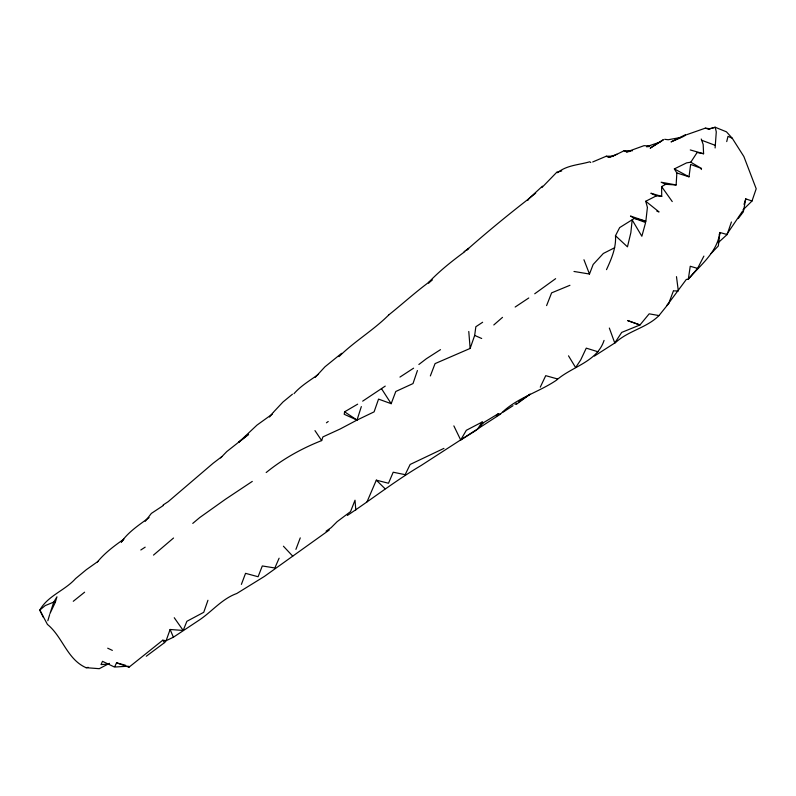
<?xml version="1.0" encoding="UTF-8"?>
<svg xmlns="http://www.w3.org/2000/svg" width="796" height="796" viewBox="0 0 796 796"><rect width="100%" height="100%" fill="white"/><g stroke="black" fill="none" stroke-linecap="round" stroke-linejoin="round"><path stroke-width="1.19" d="M647.367 207.716L645.855 221.258L634.432 218.363L619.646 227.606L615.477 235.735C616.333 247.735 611.378 259.008 606.502 269.655M676.142 184.951L661.168 182.224L665.725 184.324L676.142 184.951L676.859 172.971L674.351 168.911L686.61 162.872L690.789 162.205L701.535 168.503L690.649 164.414L689.008 176.811L676.859 172.971M715.116 147.966L716.281 131.887L715.186 127.251L708.311 129.032L705.306 128.166L686.908 134.614M731.424 221.984L727.126 234.541L719.892 232.492L718.33 245.974L711.027 253.566M430.347 375.931L435.064 363.613L470.147 348.429L474.675 335.415L475.849 326.738L482.645 322.251M357.673 404.159L344.598 411.821L344.22 414.298L357.016 420.079L374.09 411.86L378.548 399.104L391.174 403.691L395.791 391.483L413.005 383.572L417.422 370.548M711.325 128.474L715.186 127.251L726.459 131.828L732.23 138.206L743.872 156.543L756.2 188.771L752.001 201.02L745.762 198.861L743.345 211.835L738.25 218.552M726.728 141.589L727.992 136.355L732.23 138.206M719.773 233.069C716.927 252.631 700.41 265.048 688.331 279.147L686.311 279.456L666.909 305.535L668.71 303.465L673.486 290.709M47.84 620.731L49.66 614.592M55.302 602.323L56.944 596.811L53.8 602.075L49.969 613.577L55.302 602.323L53.8 602.075L45.223 605.577L39.8 610.094L43.292 617.218M719.246 234.661L719.892 232.492M744.021 204.353L745.762 198.861M266.182 472.535C282.918 458.914 301.774 448.417 321.664 440.586L322.907 436.905L340.041 429.054L357.016 420.079L361.334 406.587M207.945 600.274L203.746 612.303L186.881 621.308L183.189 630.452L170.125 629.487L166.115 640.69L164.593 642.581L146.275 656.242M241.387 584.393L245.556 573.339L258.093 576.742L262.302 565.956L274.859 567.976L279.107 558.205M295.913 549.359L300.261 537.877M573.986 271.466L589.478 274.033L593.159 264.471L603.338 253.466L614.661 247.725M443.929 448.387L410.149 464.456L405.154 474.665L393.204 472.227L388.488 483.252L376.319 480.157L367.026 501.828M546.603 305.604L551.608 292.868L569.936 285.296M114.913 666.361L116.544 662.829L128.972 667.227L162.762 640.213L166.115 640.69L173.389 637.228L199.368 619.994C212.144 611.418 221.905 598.871 236.8 593.488L264.342 576.463L329.265 530.017M540.275 387.164L545.728 375.662L557.339 378.906M697.585 268.401L690.241 266.262L688.331 279.147L697.585 268.401L703.883 256.103M347.355 515.45C372.1 498.963 395.532 480.635 421.184 465.461L500.415 414.179C515.738 398.229 538.375 392.498 556.444 380.209C571.976 366.468 597 362.061 604.065 340.409M453.859 425.89L460.685 439.979L466.327 430.298L482.177 422.009L483.311 422.785L498.256 413.741L500.415 414.179M482.177 422.009L477.282 429.571L483.311 422.785M690.789 162.205L697.117 152.514L703.594 153.747L703.176 144.474L701.236 139.011M594.383 356.081L614.761 343.016L621.696 332.41L639.974 324.967L627.556 320.529L639.974 324.967L649.178 313.823L658.979 315.574L668.71 303.465M726.847 234.293L742.29 211.517M527.738 200.463L529.042 198.542L535.698 193.12M496.336 416.477L498.256 413.741M145.23 521.33L151.349 513.42L163.459 505.41M338.987 356.638C354.27 341.474 373.344 330.34 388.717 314.997M269.496 417.054L273.187 412.447M121.291 542.086C128.454 531.798 139.191 524.902 149.111 517.559M315.236 377.334L324.967 366.797L341.613 353.315M121.499 541.957L123.838 539.181C114.286 545.847 104.813 552.922 97.391 561.986M294.013 393.682C300.858 385.722 310.191 380.428 318.529 374.22M428.427 282.68C439.342 271.058 452.048 261.078 464.874 251.606M273.655 411.96L282.988 402L292.43 394.219M556.742 172.284L541.897 187.577M220.621 457.929L226.79 451.561L248.611 434.347L238.77 442.248L256.989 425.104L272.322 414.079M742.768 210.114L752.001 201.02M466.635 250.103C486.555 232.502 507.112 215.616 528.106 199.299M528.335 199.149L542.454 186.155M428.716 283.127L432.168 279.834C417.044 290.669 403.373 303.236 388.876 314.828M718.101 242.79L727.126 234.541M466.526 250.272L468.665 248.342L464.138 251.606M153.499 555.101L173.528 538.016M493.799 324.957L502.505 317.365M658.979 315.574C646.66 327.972 628.153 330.718 615.348 342.758M192.761 523.4L199.726 517.559L225.348 499.331L252.282 481.411M73.272 601.288L84.615 592.194M418.865 364.488L426.397 358.707L440.496 349.653M221.875 456.586L213.049 463.322L168.205 501.659L163.15 504.972M516.445 404.288L530.166 394.149L518.684 401.94M326.44 422.805L328.221 421.492M98.376 561.14L86.326 569.687L75.57 578.592C64.824 590.642 47.84 595.647 39.8 610.094L47.422 624.402C62.725 636.88 67.033 659.297 86.018 667.675L99.271 668.69L109.47 663.337M534.723 293.784L555.628 278.67M326.071 531.201L331.176 527.639L337.156 521.649L350.529 511.619L355.016 500.206L355.802 509.987M362.668 401.154L385.254 386.1M515.161 307.027L528.763 297.983M515.032 404.388L516.773 403.244M399.95 377.085L413.592 368.18M503.032 412.189L513.032 405.691M663.098 139.797L650.153 148.175L663.347 139.907M140.812 549.986L145.18 547.16M460.685 439.979L476.297 430.238M661.725 196.433L650.869 193.229L656.402 195.826L661.725 196.433L661.595 186.582L665.725 184.324M681.973 137.23L686.102 134.982M557.489 172.702C567.021 165.071 578.652 165.021 589.776 161.777L590.771 162.533M647.387 207.338L645.745 201.259L656.402 195.826M592.702 161.966L606.283 156.225L608.721 157.439L612.94 156.205L624.064 150.752L632.462 150.772M685.446 134.713L671.048 141.897L680.878 137.698M608.721 157.439L616.86 154.235M624.064 150.752L626.691 151.936L644.014 145.668L649.914 146.036M659.904 142.116L646.521 146.703L648.83 146.593M557.051 172.105L561.717 170.951M680.819 137.439L668.182 139.748L664.68 139.31M626.691 151.936L630.173 151.359M86.018 667.675L88.336 667.376M708.311 129.032L710.35 128.783L705.306 128.166M109.102 664.043L101.022 664.59L102.505 661.317L114.495 667.058L127.569 666.222M606.283 156.225L612.94 156.205M674.232 290.888L678.331 290.958L676.481 276.64M116.544 662.829L125.43 665.237M690.281 149.946L703.594 153.747M598.005 351.772L586.264 348.141L580.702 359.951L575.627 367.563L568.503 355.832M656.869 211.209L659.058 211.935L645.745 201.259M645.855 221.258L630.492 216.054L634.432 218.363L645.616 222.542L641.855 236.273L632.173 219.945L630.85 232.681L627.457 246.84L615.477 235.735M701.823 140.305L715.405 145.399M474.675 335.415L481.699 338.499M107.699 648.193L112.365 650.392M674.351 168.911L689.008 176.811M344.598 411.821L357.016 420.079M376.319 480.157L385.095 488.774M283.426 546.215L292.739 556.155M162.762 640.213L164.593 642.581M661.595 186.582L672.252 201.567M174.244 617.726L183.189 630.452M314.967 430.606L321.664 440.586M381.473 388.627L391.174 403.691M170.125 629.487L173.389 637.228M583.946 259.745L589.478 274.033M609.338 328.051L614.761 343.016M701.097 168.334L701.346 169.548M128.763 666.143L128.972 667.227M468.774 331.474L470.147 348.429"/></g></svg>
